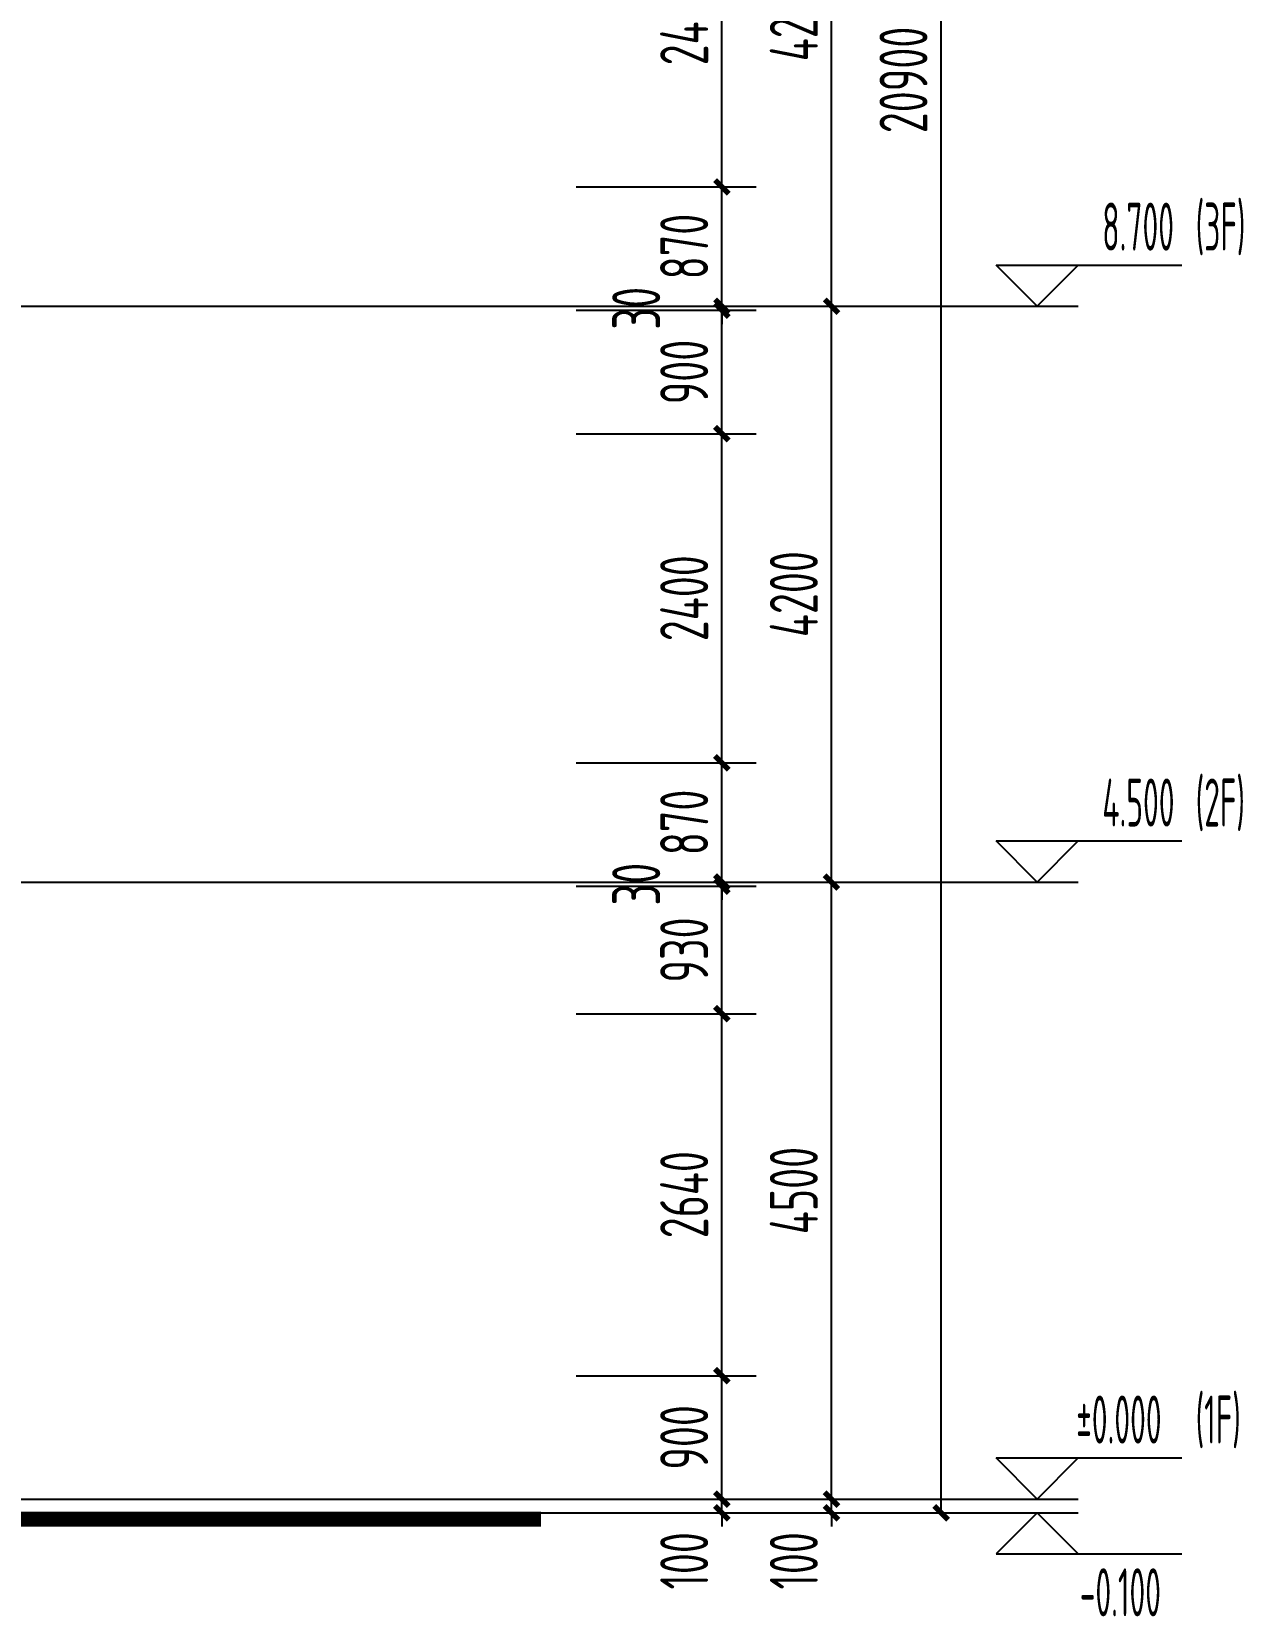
# Model space of a CAD drawing. Extents: x -863035 to 270371, y -8918 to 240488.
# Drawn here: x -802261 to -793420, y 146601 to 158158 of the extents above; entities that cross this region are included whole.
import ezdxf

# ---------------------------------------------------------------- set-up
doc = ezdxf.new("R2010")
doc.units = 0
doc.header["$LTSCALE"] = 1000
doc.header["$MEASUREMENT"] = 0
doc.linetypes.add('109-34 轴网$0$L1$0$$AUDIT_BAD_LTYPE1', pattern=[0])
for name, color, linetype in [('01-标注_尺寸', 124, 'Continuous'), ('01-标注_标高', 200, 'Continuous'), ('01-标注_轴线坐标', 132, 'Continuous'), ('02-TEXT_标注', 130, 'Continuous'), ('E-立面', 255, 'Continuous'), ('E-立面轮廓', 241, 'Continuous')]:
    doc.layers.add(name, color=color, linetype=linetype)
doc.layers.add('04-不打印_辅助线', color=165, linetype='Continuous', plot=False)
doc.styles.add('_TCH_DIM', font='ROS1', dxfattribs={"width": 0.75, "bigfont": 'JD'})
doc.styles.add('_TCH_DIM_T3', font='ROS1', dxfattribs={"width": 0.75, "bigfont": 'JD'})
doc.dimstyles.new('_TCH_ARCH&&100', dxfattribs={"dimtxt": 350, "dimasz": 100, "dimexe": 250, "dimexo": 300, "dimgap": 100, "dimtad": 1, "dimdec": 0, "dimzin": 0, "dimdsep": 46, "dimtxsty": '_TCH_DIM_T3', "dimblk": 'ARCHTICK', "dimcen": 0.09, "dimclrt": 7, "dimazin": 2, "dimtfac": 1, "dimtdec": 0, "dimtix": 1, "dimtmove": 2, "dimatfit": 3, "dimfxl": 0, "dimtolj": 1, "dimtzin": 0, "dimarcsym": 0})

# ---------------------------------------------------------------- blocks, each defined once
blk = doc.blocks.new('_ArchTick')
at = {"color": 0, "linetype": 'ByBlock', "const_width": 0.4}
blk.add_lwpolyline([(-0.5, -0.5), (0.5, 0.5)], dxfattribs=at)
blk = doc.blocks.new('*D227')
at = {"layer": '01-标注_轴线坐标', "color": 0, "lineweight": -2, "transparency": 16777216}
for p, q in [((-797988, 168256), (-795375, 168256)), ((-795625, 147356), (-795625, 168256)), ((-797988, 147356), (-795375, 147356))]:
    blk.add_line(p, q, dxfattribs=at)
at = {"layer": 'Defpoints', "color": 0, "transparency": 16777216}
for p in [(-798288, 168256), (-795625, 168256), (-798288, 147356)]:
    blk.add_point(p, dxfattribs=at)
at = {"layer": '01-标注_轴线坐标', "color": 0, "lineweight": -2, "transparency": 16777216, "xscale": 100, "yscale": 100, "zscale": 100}
for p, rotation in [((-795625, 168256), 90), ((-795625, 147356), 270)]:
    blk.add_blockref('_ArchTick', p, dxfattribs=dict(at, rotation=rotation))
at = {"layer": '01-标注_轴线坐标', "color": 7, "transparency": 16777216, "insert": (-795900, 157806), "char_height": 350, "attachment_point": 5, "rotation": 90, "style": '_TCH_DIM_T3'}
blk.add_mtext('\\A1;20900', dxfattribs=at)
blk = doc.blocks.new('*D264')
at = {"layer": '01-标注_尺寸', "color": 0, "lineweight": -2, "transparency": 16777216}
for p, q in [((-798288, 159426), (-796975, 159426)), ((-797225, 157026), (-797225, 159426)), ((-798288, 157026), (-796975, 157026))]:
    blk.add_line(p, q, dxfattribs=at)
at = {"layer": 'Defpoints', "color": 0, "transparency": 16777216}
for p in [(-798588, 159426), (-797225, 159426), (-798588, 157026)]:
    blk.add_point(p, dxfattribs=at)
at = {"layer": '01-标注_尺寸', "color": 0, "lineweight": -2, "transparency": 16777216, "xscale": 100, "yscale": 100, "zscale": 100}
for p, rotation in [((-797225, 159426), 90), ((-797225, 157026), 270)]:
    blk.add_blockref('_ArchTick', p, dxfattribs=dict(at, rotation=rotation))
at = {"layer": '01-标注_尺寸', "color": 7, "transparency": 16777216, "insert": (-797500, 158226), "char_height": 350, "attachment_point": 5, "rotation": 90, "style": '_TCH_DIM_T3'}
blk.add_mtext('\\A1;2400', dxfattribs=at)
blk = doc.blocks.new('*D265')
at = {"layer": '01-标注_尺寸', "color": 0, "lineweight": -2, "transparency": 16777216}
for p, q in [((-798288, 157026), (-796975, 157026)), ((-797225, 156156), (-797225, 157026)), ((-798288, 156156), (-796975, 156156))]:
    blk.add_line(p, q, dxfattribs=at)
at = {"layer": 'Defpoints', "color": 0, "transparency": 16777216}
for p in [(-798588, 157026), (-797225, 157026), (-798588, 156156)]:
    blk.add_point(p, dxfattribs=at)
at = {"layer": '01-标注_尺寸', "color": 0, "lineweight": -2, "transparency": 16777216, "xscale": 100, "yscale": 100, "zscale": 100}
for p, rotation in [((-797225, 157026), 90), ((-797225, 156156), 270)]:
    blk.add_blockref('_ArchTick', p, dxfattribs=dict(at, rotation=rotation))
at = {"layer": '01-标注_尺寸', "color": 7, "transparency": 16777216, "insert": (-797500, 156591), "char_height": 350, "attachment_point": 5, "rotation": 90, "style": '_TCH_DIM_T3'}
blk.add_mtext('\\A1;870', dxfattribs=at)
blk = doc.blocks.new('*D266')
at = {"layer": '01-标注_尺寸', "color": 0, "lineweight": -2, "transparency": 16777216}
for p, q in [((-797225, 156156), (-797225, 156256)), ((-798288, 156156), (-796975, 156156)), ((-797225, 156126), (-797225, 156156)), ((-798288, 156126), (-796975, 156126)), ((-797225, 156126), (-797225, 156026))]:
    blk.add_line(p, q, dxfattribs=at)
at = {"layer": 'Defpoints', "color": 0, "transparency": 16777216}
for p in [(-798588, 156156), (-797225, 156156), (-798588, 156126)]:
    blk.add_point(p, dxfattribs=at)
at = {"layer": '01-标注_尺寸', "color": 0, "lineweight": -2, "transparency": 16777216, "xscale": 100, "yscale": 100, "zscale": 100}
for p, rotation in [((-797225, 156156), 270), ((-797225, 156126), 90)]:
    blk.add_blockref('_ArchTick', p, dxfattribs=dict(at, rotation=rotation))
at = {"layer": '01-标注_尺寸', "color": 7, "transparency": 16777216, "insert": (-797850, 156141), "char_height": 350, "attachment_point": 5, "rotation": 90, "style": '_TCH_DIM_T3'}
blk.add_mtext('\\A1;30', dxfattribs=at)
blk = doc.blocks.new('*D267')
at = {"layer": '01-标注_尺寸', "color": 0, "lineweight": -2, "transparency": 16777216}
for p, q in [((-798288, 156126), (-796975, 156126)), ((-797225, 155226), (-797225, 156126)), ((-798288, 155226), (-796975, 155226))]:
    blk.add_line(p, q, dxfattribs=at)
at = {"layer": 'Defpoints', "color": 0, "transparency": 16777216}
for p in [(-798588, 156126), (-797225, 156126), (-798588, 155226)]:
    blk.add_point(p, dxfattribs=at)
at = {"layer": '01-标注_尺寸', "color": 0, "lineweight": -2, "transparency": 16777216, "xscale": 100, "yscale": 100, "zscale": 100}
for p, rotation in [((-797225, 156126), 90), ((-797225, 155226), 270)]:
    blk.add_blockref('_ArchTick', p, dxfattribs=dict(at, rotation=rotation))
at = {"layer": '01-标注_尺寸', "color": 7, "transparency": 16777216, "insert": (-797500, 155676), "char_height": 350, "attachment_point": 5, "rotation": 90, "style": '_TCH_DIM_T3'}
blk.add_mtext('\\A1;900', dxfattribs=at)
blk = doc.blocks.new('*D268')
at = {"layer": '01-标注_尺寸', "color": 0, "lineweight": -2, "transparency": 16777216}
for p, q in [((-798288, 155226), (-796975, 155226)), ((-797225, 152826), (-797225, 155226)), ((-798288, 152826), (-796975, 152826))]:
    blk.add_line(p, q, dxfattribs=at)
at = {"layer": 'Defpoints', "color": 0, "transparency": 16777216}
for p in [(-798588, 155226), (-797225, 155226), (-798588, 152826)]:
    blk.add_point(p, dxfattribs=at)
at = {"layer": '01-标注_尺寸', "color": 0, "lineweight": -2, "transparency": 16777216, "xscale": 100, "yscale": 100, "zscale": 100}
for p, rotation in [((-797225, 155226), 90), ((-797225, 152826), 270)]:
    blk.add_blockref('_ArchTick', p, dxfattribs=dict(at, rotation=rotation))
at = {"layer": '01-标注_尺寸', "color": 7, "transparency": 16777216, "insert": (-797500, 154026), "char_height": 350, "attachment_point": 5, "rotation": 90, "style": '_TCH_DIM_T3'}
blk.add_mtext('\\A1;2400', dxfattribs=at)
blk = doc.blocks.new('*D269')
at = {"layer": '01-标注_尺寸', "color": 0, "lineweight": -2, "transparency": 16777216}
for p, q in [((-798288, 152826), (-796975, 152826)), ((-797225, 151956), (-797225, 152826)), ((-798288, 151956), (-796975, 151956))]:
    blk.add_line(p, q, dxfattribs=at)
at = {"layer": 'Defpoints', "color": 0, "transparency": 16777216}
for p in [(-798588, 152826), (-797225, 152826), (-798588, 151956)]:
    blk.add_point(p, dxfattribs=at)
at = {"layer": '01-标注_尺寸', "color": 0, "lineweight": -2, "transparency": 16777216, "xscale": 100, "yscale": 100, "zscale": 100}
for p, rotation in [((-797225, 152826), 90), ((-797225, 151956), 270)]:
    blk.add_blockref('_ArchTick', p, dxfattribs=dict(at, rotation=rotation))
at = {"layer": '01-标注_尺寸', "color": 7, "transparency": 16777216, "insert": (-797500, 152391), "char_height": 350, "attachment_point": 5, "rotation": 90, "style": '_TCH_DIM_T3'}
blk.add_mtext('\\A1;870', dxfattribs=at)
blk = doc.blocks.new('*D270')
at = {"layer": '01-标注_尺寸', "color": 0, "lineweight": -2, "transparency": 16777216}
for p, q in [((-797225, 151956), (-797225, 152056)), ((-798288, 151956), (-796975, 151956)), ((-798288, 151926), (-796975, 151926)), ((-797225, 151926), (-797225, 151956)), ((-797225, 151926), (-797225, 151826))]:
    blk.add_line(p, q, dxfattribs=at)
at = {"layer": 'Defpoints', "color": 0, "transparency": 16777216}
for p in [(-798588, 151956), (-798588, 151926), (-797225, 151956)]:
    blk.add_point(p, dxfattribs=at)
at = {"layer": '01-标注_尺寸', "color": 0, "lineweight": -2, "transparency": 16777216, "xscale": 100, "yscale": 100, "zscale": 100}
for p, rotation in [((-797225, 151956), 270), ((-797225, 151926), 90)]:
    blk.add_blockref('_ArchTick', p, dxfattribs=dict(at, rotation=rotation))
at = {"layer": '01-标注_尺寸', "color": 7, "transparency": 16777216, "insert": (-797850, 151941), "char_height": 350, "attachment_point": 5, "rotation": 90, "style": '_TCH_DIM_T3'}
blk.add_mtext('\\A1;30', dxfattribs=at)
blk = doc.blocks.new('*D271')
at = {"layer": '01-标注_尺寸', "color": 0, "lineweight": -2, "transparency": 16777216}
for p, q in [((-798288, 151926), (-796975, 151926)), ((-797225, 150996), (-797225, 151926)), ((-798288, 150996), (-796975, 150996))]:
    blk.add_line(p, q, dxfattribs=at)
at = {"layer": 'Defpoints', "color": 0, "transparency": 16777216}
for p in [(-798588, 151926), (-797225, 151926), (-798588, 150996)]:
    blk.add_point(p, dxfattribs=at)
at = {"layer": '01-标注_尺寸', "color": 0, "lineweight": -2, "transparency": 16777216, "xscale": 100, "yscale": 100, "zscale": 100}
for p, rotation in [((-797225, 151926), 90), ((-797225, 150996), 270)]:
    blk.add_blockref('_ArchTick', p, dxfattribs=dict(at, rotation=rotation))
at = {"layer": '01-标注_尺寸', "color": 7, "transparency": 16777216, "insert": (-797500, 151461), "char_height": 350, "attachment_point": 5, "rotation": 90, "style": '_TCH_DIM_T3'}
blk.add_mtext('\\A1;930', dxfattribs=at)
blk = doc.blocks.new('*D272')
at = {"layer": '01-标注_尺寸', "color": 0, "lineweight": -2, "transparency": 16777216}
for p, q in [((-798288, 150996), (-796975, 150996)), ((-797225, 148356), (-797225, 150996)), ((-798288, 148356), (-796975, 148356))]:
    blk.add_line(p, q, dxfattribs=at)
at = {"layer": 'Defpoints', "color": 0, "transparency": 16777216}
for p in [(-798588, 150996), (-797225, 150996), (-798588, 148356)]:
    blk.add_point(p, dxfattribs=at)
at = {"layer": '01-标注_尺寸', "color": 0, "lineweight": -2, "transparency": 16777216, "xscale": 100, "yscale": 100, "zscale": 100}
for p, rotation in [((-797225, 150996), 90), ((-797225, 148356), 270)]:
    blk.add_blockref('_ArchTick', p, dxfattribs=dict(at, rotation=rotation))
at = {"layer": '01-标注_尺寸', "color": 7, "transparency": 16777216, "insert": (-797500, 149676), "char_height": 350, "attachment_point": 5, "rotation": 90, "style": '_TCH_DIM_T3'}
blk.add_mtext('\\A1;2640', dxfattribs=at)
blk = doc.blocks.new('*D273')
at = {"layer": '01-标注_尺寸', "color": 0, "lineweight": -2, "transparency": 16777216}
for p, q in [((-798288, 148356), (-796975, 148356)), ((-797225, 147456), (-797225, 148356)), ((-798288, 147456), (-796975, 147456))]:
    blk.add_line(p, q, dxfattribs=at)
at = {"layer": 'Defpoints', "color": 0, "transparency": 16777216}
for p in [(-798588, 148356), (-797225, 148356), (-798588, 147456)]:
    blk.add_point(p, dxfattribs=at)
at = {"layer": '01-标注_尺寸', "color": 0, "lineweight": -2, "transparency": 16777216, "xscale": 100, "yscale": 100, "zscale": 100}
for p, rotation in [((-797225, 148356), 90), ((-797225, 147456), 270)]:
    blk.add_blockref('_ArchTick', p, dxfattribs=dict(at, rotation=rotation))
at = {"layer": '01-标注_尺寸', "color": 7, "transparency": 16777216, "insert": (-797500, 147906), "char_height": 350, "attachment_point": 5, "rotation": 90, "style": '_TCH_DIM_T3'}
blk.add_mtext('\\A1;900', dxfattribs=at)
blk = doc.blocks.new('*D274')
at = {"layer": '01-标注_尺寸', "color": 0, "lineweight": -2, "transparency": 16777216}
for p, q in [((-797225, 147456), (-797225, 147556)), ((-798288, 147456), (-796975, 147456)), ((-798288, 147356), (-796975, 147356)), ((-797225, 147356), (-797225, 147456)), ((-797225, 147356), (-797225, 147256))]:
    blk.add_line(p, q, dxfattribs=at)
at = {"layer": 'Defpoints', "color": 0, "transparency": 16777216}
for p in [(-798588, 147456), (-798588, 147356), (-797225, 147456)]:
    blk.add_point(p, dxfattribs=at)
at = {"layer": '01-标注_尺寸', "color": 0, "lineweight": -2, "transparency": 16777216, "xscale": 100, "yscale": 100, "zscale": 100}
for p, rotation in [((-797225, 147456), 270), ((-797225, 147356), 90)]:
    blk.add_blockref('_ArchTick', p, dxfattribs=dict(at, rotation=rotation))
at = {"layer": '01-标注_尺寸', "color": 7, "transparency": 16777216, "insert": (-797500, 147006), "char_height": 350, "attachment_point": 5, "rotation": 90, "style": '_TCH_DIM_T3'}
blk.add_mtext('\\A1;100', dxfattribs=at)
blk = doc.blocks.new('*D275')
at = {"layer": '01-标注_轴线坐标', "color": 0, "lineweight": -2, "transparency": 16777216}
for p, q in [((-796425, 147456), (-796425, 147556)), ((-798788, 147456), (-796175, 147456)), ((-798788, 147356), (-796175, 147356)), ((-796425, 147356), (-796425, 147456)), ((-796425, 147356), (-796425, 147256))]:
    blk.add_line(p, q, dxfattribs=at)
at = {"layer": 'Defpoints', "color": 0, "transparency": 16777216}
for p in [(-799088, 147456), (-799088, 147356), (-796425, 147456)]:
    blk.add_point(p, dxfattribs=at)
at = {"layer": '01-标注_轴线坐标', "color": 0, "lineweight": -2, "transparency": 16777216, "xscale": 100, "yscale": 100, "zscale": 100}
for p, rotation in [((-796425, 147456), 270), ((-796425, 147356), 90)]:
    blk.add_blockref('_ArchTick', p, dxfattribs=dict(at, rotation=rotation))
at = {"layer": '01-标注_轴线坐标', "color": 7, "transparency": 16777216, "insert": (-796700, 147006), "char_height": 350, "attachment_point": 5, "rotation": 90, "style": '_TCH_DIM_T3'}
blk.add_mtext('\\A1;100', dxfattribs=at)
blk = doc.blocks.new('*D276')
at = {"layer": '01-标注_轴线坐标', "color": 0, "lineweight": -2, "transparency": 16777216}
for p, q in [((-798788, 151956), (-796175, 151956)), ((-796425, 147456), (-796425, 151956)), ((-798788, 147456), (-796175, 147456))]:
    blk.add_line(p, q, dxfattribs=at)
at = {"layer": 'Defpoints', "color": 0, "transparency": 16777216}
for p in [(-799088, 151956), (-796425, 151956), (-799088, 147456)]:
    blk.add_point(p, dxfattribs=at)
at = {"layer": '01-标注_轴线坐标', "color": 0, "lineweight": -2, "transparency": 16777216, "xscale": 100, "yscale": 100, "zscale": 100}
for p, rotation in [((-796425, 151956), 90), ((-796425, 147456), 270)]:
    blk.add_blockref('_ArchTick', p, dxfattribs=dict(at, rotation=rotation))
at = {"layer": '01-标注_轴线坐标', "color": 7, "transparency": 16777216, "insert": (-796700, 149706), "char_height": 350, "attachment_point": 5, "rotation": 90, "style": '_TCH_DIM_T3'}
blk.add_mtext('\\A1;4500', dxfattribs=at)
blk = doc.blocks.new('*D277')
at = {"layer": '01-标注_轴线坐标', "color": 0, "lineweight": -2, "transparency": 16777216}
for p, q in [((-798788, 156156), (-796175, 156156)), ((-796425, 151956), (-796425, 156156)), ((-798788, 151956), (-796175, 151956))]:
    blk.add_line(p, q, dxfattribs=at)
at = {"layer": 'Defpoints', "color": 0, "transparency": 16777216}
for p in [(-799088, 156156), (-796425, 156156), (-799088, 151956)]:
    blk.add_point(p, dxfattribs=at)
at = {"layer": '01-标注_轴线坐标', "color": 0, "lineweight": -2, "transparency": 16777216, "xscale": 100, "yscale": 100, "zscale": 100}
for p, rotation in [((-796425, 156156), 90), ((-796425, 151956), 270)]:
    blk.add_blockref('_ArchTick', p, dxfattribs=dict(at, rotation=rotation))
at = {"layer": '01-标注_轴线坐标', "color": 7, "transparency": 16777216, "insert": (-796700, 154056), "char_height": 350, "attachment_point": 5, "rotation": 90, "style": '_TCH_DIM_T3'}
blk.add_mtext('\\A1;4200', dxfattribs=at)
blk = doc.blocks.new('*D278')
at = {"layer": '01-标注_轴线坐标', "color": 0, "lineweight": -2, "transparency": 16777216}
for p, q in [((-798788, 160356), (-796175, 160356)), ((-796425, 156156), (-796425, 160356)), ((-798788, 156156), (-796175, 156156))]:
    blk.add_line(p, q, dxfattribs=at)
at = {"layer": 'Defpoints', "color": 0, "transparency": 16777216}
for p in [(-799088, 160356), (-796425, 160356), (-799088, 156156)]:
    blk.add_point(p, dxfattribs=at)
at = {"layer": '01-标注_轴线坐标', "color": 0, "lineweight": -2, "transparency": 16777216, "xscale": 100, "yscale": 100, "zscale": 100}
for p, rotation in [((-796425, 160356), 90), ((-796425, 156156), 270)]:
    blk.add_blockref('_ArchTick', p, dxfattribs=dict(at, rotation=rotation))
at = {"layer": '01-标注_轴线坐标', "color": 7, "transparency": 16777216, "insert": (-796700, 158256), "char_height": 350, "attachment_point": 5, "rotation": 90, "style": '_TCH_DIM_T3'}
blk.add_mtext('\\A1;4200', dxfattribs=at)

msp = doc.modelspace()

# ---------------------------------------------------------------- linework, layer by layer
at = {"layer": '01-标注_标高'}
for p, q in [((-794924.9, 156156.2), (-795224.9, 156456.2)), ((-795224.9, 156456.2), (-793868.3, 156456.2)), ((-794924.9, 156156.2), (-794624.9, 156456.2)), ((-796424.9, 156156.2), (-794624.9, 156156.2)), ((-794924.9, 151956.2), (-795224.9, 152256.2)), ((-795224.9, 152256.2), (-793868.3, 152256.2)), ((-794924.9, 151956.2), (-794624.9, 152256.2)), ((-796424.9, 151956.2), (-794624.9, 151956.2)), ((-794924.9, 147456.2), (-795224.9, 147756.2)), ((-795224.9, 147756.2), (-793868.3, 147756.2)), ((-794924.9, 147456.2), (-794624.9, 147756.2)), ((-796424.9, 147456.2), (-794624.9, 147456.2)), ((-796424.9, 147356.2), (-794624.9, 147356.2)), ((-794924.9, 147356.2), (-795224.9, 147056.2)), ((-794924.9, 147356.2), (-794624.9, 147056.2)), ((-795224.9, 147056.2), (-793868.3, 147056.2))]:
    msp.add_line(p, q, dxfattribs=at)
at = {"layer": '04-不打印_辅助线'}
for points in [[(-858458.3, 156156.2), (-798546, 156156.2)], [(-858458.3, 151956.2), (-798546, 151956.2)], [(-858458.3, 147456.2), (-798546, 147456.2)]]:
    msp.add_lwpolyline(points, dxfattribs=at)
at = {"layer": 'E-立面', "linetype": '109-34 轴网$0$L1$0$$AUDIT_BAD_LTYPE1'}
msp.add_lwpolyline([(-798546, 147356.2), (-858435.4, 147356.2)], dxfattribs=at)
at = {"layer": 'E-立面轮廓', "linetype": '109-34 轴网$0$L1$0$$AUDIT_BAD_LTYPE1', "const_width": 100}
msp.add_lwpolyline([(-798546, 147306.2), (-858435.4, 147306.2)], dxfattribs=at)

# ---------------------------------------------------------------- texts
at = {"layer": '02-TEXT_标注', "style": '_TCH_DIM', "width": 0.5625}
for s, p in [('(3F)', (-793768.3, 156561.2)), ('8.700', (-794449.6, 156561.2)), ('4.500', (-794449.6, 152361.2)), ('(2F)', (-793768.3, 152361.2)), ('%%P0.000', (-794639.9, 147861.2)), ('(1F)', (-793768.3, 147861.2)), ('-0.100', (-794613.6, 146601.2))]:
    msp.add_text(s, height=350, dxfattribs=at).set_placement(p)

# ---------------------------------------------------------------- dimensions: what is measured, and where the dimension line sits
at = {"layer": '01-标注_尺寸'}
for p1, p2, picture, middle in [((-798587.8, 157026.2), (-798587.8, 159426.2), '*D264', (-797499.9, 158226.2)), ((-798587.8, 156156.2), (-798587.8, 157026.2), '*D265', (-797499.9, 156591.2)), ((-798587.8, 155226.2), (-798587.8, 156126.2), '*D267', (-797499.9, 155676.2)), ((-798587.8, 152826.2), (-798587.8, 155226.2), '*D268', (-797499.9, 154026.2)), ((-798587.8, 151956.2), (-798587.8, 152826.2), '*D269', (-797499.9, 152391.2)), ((-798587.8, 150996.2), (-798587.8, 151926.2), '*D271', (-797499.9, 151461.2)), ((-798587.8, 148356.2), (-798587.8, 150996.2), '*D272', (-797499.9, 149676.2)), ((-798587.8, 147456.2), (-798587.8, 148356.2), '*D273', (-797499.9, 147906.2))]:
    dim = msp.add_aligned_dim(p1=p1, p2=p2, distance=-1363, dimstyle='_TCH_ARCH&&100', dxfattribs=at)
    dim.commit()
    dim.dimension.update_dxf_attribs({"geometry": picture, "text_midpoint": middle})
for base, p1, p2, picture, middle in [((-797224.9, 156156.2), (-798587.8, 156126.2), (-798587.8, 156156.2), '*D266', (-797849.9, 156141.2)), ((-797224.9, 151956.2), (-798587.8, 151926.2), (-798587.8, 151956.2), '*D270', (-797849.9, 151941.2)), ((-797224.9, 147456.2), (-798587.8, 147356.2), (-798587.8, 147456.2), '*D274', (-797499.9, 147006.2))]:
    dim = msp.add_linear_dim(base=base, p1=p1, p2=p2, angle=90, dimstyle='_TCH_ARCH&&100', dxfattribs=at)
    dim.commit()
    dim.dimension.update_dxf_attribs({"geometry": picture, "text_midpoint": middle, "dimtype": 161})
at = {"layer": '01-标注_轴线坐标'}
for p1, p2, picture, middle in [((-798287.8, 147356.2), (-798287.8, 168256.2), '*D227', (-795899.9, 157806.2)), ((-799087.8, 156156.2), (-799087.8, 160356.2), '*D278', (-796699.9, 158256.2)), ((-799087.8, 151956.2), (-799087.8, 156156.2), '*D277', (-796699.9, 154056.2)), ((-799087.8, 147456.2), (-799087.8, 151956.2), '*D276', (-796699.9, 149706.2))]:
    dim = msp.add_aligned_dim(p1=p1, p2=p2, distance=-2663, dimstyle='_TCH_ARCH&&100', dxfattribs=at)
    dim.commit()
    dim.dimension.update_dxf_attribs({"geometry": picture, "text_midpoint": middle})
dim = msp.add_linear_dim(base=(-796424.9, 147456.2), p1=(-799087.8, 147356.2), p2=(-799087.8, 147456.2), angle=90, dimstyle='_TCH_ARCH&&100', dxfattribs=at)
dim.commit()
dim.dimension.update_dxf_attribs({"geometry": '*D275', "text_midpoint": (-796699.9, 147006.2), "dimtype": 161})

doc.saveas('drawing.dxf')
